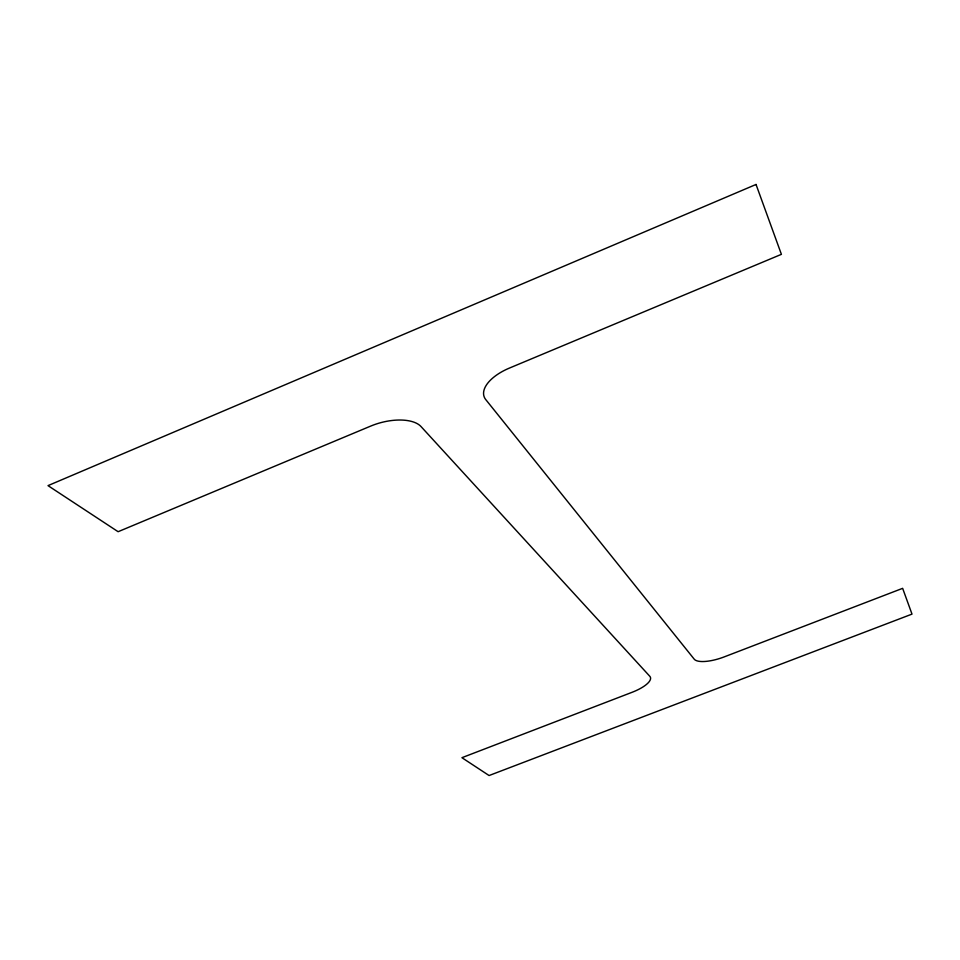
<?xml version="1.0" encoding="UTF-8"?>
<svg xmlns="http://www.w3.org/2000/svg" width="960" height="960" viewBox="0 0 960 960"><rect width="100%" height="100%" fill="white"/><g stroke="black" fill="none" stroke-linecap="round" stroke-linejoin="round"><path stroke-width="1.44" d="M756.036 184.464L48 485.628L118.116 531.708L370.716 426.084A39.252 18.888 -15.2 0 1 421.032 426.564L649.788 676.272A26.352 8.616 -18 0 1 631.98 692.34L461.928 757.692L489.084 775.536L912 614.112L902.64 588.336L724.248 656.88A26.616 8.748 -19.1 0 1 694.212 659.16L485.784 399.624A39.588 19.44 -17.9 0 1 509.508 368.04L781.404 254.34L756.036 184.464"/></g></svg>
